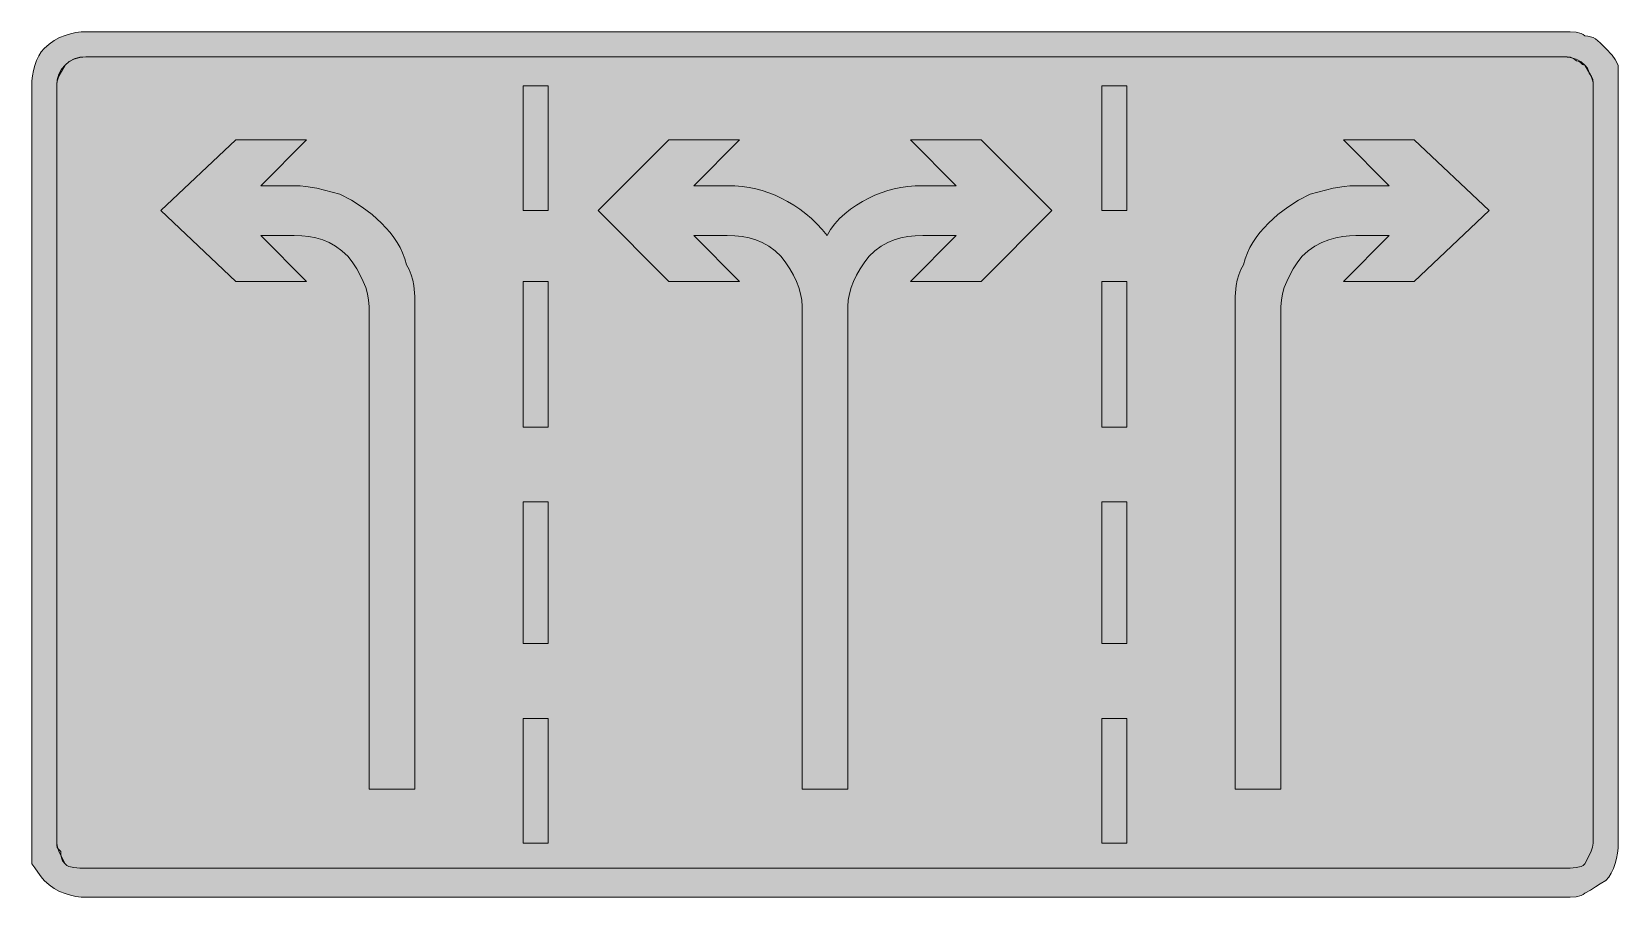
# Model space of a CAD drawing. Header units: metres. Extents: x 55 to 512, y 11 to 260.
import ezdxf

# ---------------------------------------------------------------- set-up
doc = ezdxf.new("R2010")
doc.units = ezdxf.units.M
doc.layers.add('FILL_BLACK_000000', color=7, linetype='Continuous', true_color=0x000000)
doc.layers.add('FILL_WHITE_FFFFFF', color=7, linetype='Continuous', true_color=0xffffff)

msp = doc.modelspace()

# ---------------------------------------------------------------- hatches: boundary and pattern name
at = {"layer": 'FILL_BLACK_000000', "true_color": 0x000000}
h = msp.add_hatch(color=7, dxfattribs=at)
h.dxf.hatch_style = 1
h.paths.add_polyline_path([(498.13, 260.38), (499.8, 260.25), (501.24, 259.89), (501.85, 259.6), (502.35, 259.2), (503.2, 259.14), (503.96, 258.97), (504.67, 258.69), (505.35, 258.3), (506.74, 257.17), (508.35, 255.6), (510.15, 253.65), (511.05, 252.39), (511.95, 250.8), (511.95, 244.8), (511.95, 26.4), (511.89, 25), (511.73, 23.53), (511.44, 22.03), (511.05, 20.55), (510.54, 19.12), (509.93, 17.79), (509.19, 16.61), (508.35, 15.6), (506.74, 14.7), (505.35, 13.8), (503.96, 12.9), (502.35, 12), (501.85, 11.6), (501.24, 11.31), (499.8, 10.95), (498.13, 10.82), (496.35, 10.8), (70.35, 10.8), (68.95, 10.86), (67.46, 11.04), (65.92, 11.37), (64.35, 11.85), (62.78, 12.5), (61.24, 13.33), (59.75, 14.36), (58.35, 15.6), (57.45, 16.69), (56.55, 18), (55.65, 19.31), (54.75, 20.4), (54.75, 26.4), (54.75, 244.8), (54.81, 246.2), (54.98, 247.67), (55.26, 249.17), (55.65, 250.65), (56.16, 252.08), (56.78, 253.41), (57.51, 254.59), (58.35, 255.6), (59.75, 256.84), (61.24, 257.87), (62.78, 258.7), (64.35, 259.35), (65.92, 259.83), (67.46, 260.16), (68.95, 260.34), (70.35, 260.4), (496.35, 260.4), (498.13, 260.38)])
h.paths.add_polyline_path([(66.9, 252.45), (65.46, 251.68), (64.35, 250.8), (62.7, 247.8), (62.16, 246.41), (62, 245.65), (61.95, 244.8), (61.95, 26.4), (61.97, 25.69), (62.1, 25.2), (62.46, 24.71), (63.15, 24), (63.17, 23.1), (63.3, 22.2), (63.66, 21.3), (64.35, 20.4), (64.85, 20), (65.46, 19.71), (66.9, 19.35), (68.57, 19.22), (70.35, 19.2), (496.35, 19.2), (498.13, 19.22), (499.8, 19.35), (501.24, 19.71), (501.85, 20), (502.35, 20.4), (504, 23.85), (504.54, 25.29), (504.75, 26.4), (504.75, 244.8), (504.7, 245.65), (504.54, 246.41), (504, 247.8), (502.35, 250.8), (501.24, 251.68), (499.8, 252.45), (498.13, 252.99), (496.35, 253.2), (70.35, 253.2), (68.57, 252.99), (66.9, 252.45)], flags=16)
h = msp.add_hatch(color=7, dxfattribs=at)
h.dxf.hatch_style = 1
h.paths.add_polyline_path([(196.35, 244.8), (203.55, 244.8), (203.55, 208.8), (196.35, 208.8), (196.35, 244.8)])
h = msp.add_hatch(color=7, dxfattribs=at)
h.dxf.hatch_style = 1
h.paths.add_polyline_path([(363.15, 244.8), (370.35, 244.8), (370.35, 208.8), (363.15, 208.8), (363.15, 244.8)])
h = msp.add_hatch(color=7, dxfattribs=at)
h.dxf.hatch_style = 1
h.paths.add_polyline_path([(133.95, 229.2), (120.75, 216), (130.35, 216), (132.1, 215.95), (133.76, 215.79), (136.95, 215.25), (143.55, 213.6), (146.94, 211.78), (150, 209.85), (152.83, 207.69), (155.55, 205.2), (158.03, 202.48), (159.09, 201.09), (160.05, 199.65), (160.89, 198.16), (161.63, 196.59), (162.24, 194.95), (162.75, 193.2), (163.54, 191.8), (164.14, 190.31), (164.56, 188.77), (164.85, 187.2), (165.11, 184.09), (165.15, 181.2), (165.15, 42), (151.95, 42), (151.95, 181.2), (151.84, 183), (151.52, 184.8), (151, 186.6), (150.3, 188.4), (149.43, 190.2), (148.41, 192), (147.24, 193.8), (145.95, 195.6), (144.15, 197.24), (142.33, 198.56), (140.49, 199.61), (138.6, 200.4), (136.66, 200.97), (134.64, 201.34), (132.55, 201.54), (130.35, 201.6), (120.75, 201.6), (133.95, 188.4), (113.55, 188.4), (91.95, 208.8), (113.55, 229.2), (133.95, 229.2)])
h = msp.add_hatch(color=7, dxfattribs=at)
h.dxf.hatch_style = 1
h.paths.add_polyline_path([(307.95, 229.2), (328.35, 229.2), (348.75, 208.8), (328.35, 188.4), (307.95, 188.4), (321.15, 201.6), (311.55, 201.6), (309.35, 201.54), (307.26, 201.34), (305.24, 200.97), (303.3, 200.4), (301.41, 199.61), (299.57, 198.56), (297.75, 197.24), (295.95, 195.6), (294.66, 193.8), (293.49, 192), (292.47, 190.2), (291.6, 188.4), (290.9, 186.6), (290.38, 184.8), (290.06, 183), (289.95, 181.2), (289.95, 42), (276.75, 42), (276.75, 181.2), (276.64, 183), (276.32, 184.8), (275.8, 186.6), (275.1, 188.4), (274.23, 190.2), (273.21, 192), (272.04, 193.8), (270.75, 195.6), (268.95, 197.24), (267.13, 198.56), (265.29, 199.61), (263.4, 200.4), (261.46, 200.97), (259.44, 201.34), (257.35, 201.54), (255.15, 201.6), (245.55, 201.6), (258.75, 188.4), (238.35, 188.4), (217.95, 208.8), (238.35, 229.2), (258.75, 229.2), (245.55, 216), (255.15, 216), (257.35, 215.94), (259.44, 215.77), (261.46, 215.49), (263.4, 215.1), (265.29, 214.59), (267.13, 213.97), (268.95, 213.24), (270.75, 212.4), (272.55, 211.44), (274.33, 210.37), (276.09, 209.19), (277.8, 207.9), (279.46, 206.49), (281.04, 204.97), (282.55, 203.34), (283.95, 201.6), (284.96, 203.34), (286.16, 204.97), (287.54, 206.49), (289.05, 207.9), (290.68, 209.19), (292.39, 210.37), (294.15, 211.44), (295.95, 212.4), (297.75, 213.24), (299.57, 213.97), (301.41, 214.59), (303.3, 215.1), (305.24, 215.49), (307.26, 215.77), (309.35, 215.94), (311.55, 216), (321.15, 216), (307.95, 229.2)])
h = msp.add_hatch(color=7, dxfattribs=at)
h.dxf.hatch_style = 1
h.paths.add_polyline_path([(474.75, 208.8), (453.15, 188.4), (432.75, 188.4), (445.95, 201.6), (436.35, 201.6), (434.5, 201.54), (432.56, 201.34), (430.57, 200.97), (428.55, 200.4), (426.53, 199.61), (424.54, 198.56), (422.6, 197.24), (420.75, 195.6), (419.46, 193.8), (418.29, 192), (417.27, 190.2), (416.4, 188.4), (415.7, 186.6), (415.18, 184.8), (414.86, 183), (414.75, 181.2), (414.75, 42), (401.55, 42), (401.55, 181.2), (401.59, 184.09), (401.85, 187.2), (402.14, 188.77), (402.56, 190.31), (403.16, 191.8), (403.95, 193.2), (404.46, 194.95), (405.08, 196.59), (405.81, 198.16), (406.65, 199.65), (407.61, 201.09), (408.68, 202.48), (411.15, 205.2), (413.87, 207.69), (416.7, 209.85), (419.76, 211.78), (423.15, 213.6), (429.75, 215.25), (432.94, 215.79), (434.6, 215.95), (436.35, 216), (445.95, 216), (432.75, 229.2), (453.15, 229.2), (474.75, 208.8)])
h = msp.add_hatch(color=7, dxfattribs=at)
h.dxf.hatch_style = 1
h.paths.add_polyline_path([(196.35, 188.4), (203.55, 188.4), (203.55, 146.4), (196.35, 146.4), (196.35, 188.4)])
h = msp.add_hatch(color=7, dxfattribs=at)
h.dxf.hatch_style = 1
h.paths.add_polyline_path([(363.15, 188.4), (370.35, 188.4), (370.35, 146.4), (363.15, 146.4), (363.15, 188.4)])
h = msp.add_hatch(color=7, dxfattribs=at)
h.dxf.hatch_style = 1
h.paths.add_polyline_path([(196.35, 124.8), (203.55, 124.8), (203.55, 84), (196.35, 84), (196.35, 124.8)])
h = msp.add_hatch(color=7, dxfattribs=at)
h.dxf.hatch_style = 1
h.paths.add_polyline_path([(363.15, 124.8), (370.35, 124.8), (370.35, 84), (363.15, 84), (363.15, 124.8)])
h = msp.add_hatch(color=7, dxfattribs=at)
h.dxf.hatch_style = 1
h.paths.add_polyline_path([(196.35, 62.4), (203.55, 62.4), (203.55, 26.4), (196.35, 26.4), (196.35, 62.4)])
h = msp.add_hatch(color=7, dxfattribs=at)
h.dxf.hatch_style = 1
h.paths.add_polyline_path([(363.15, 62.4), (370.35, 62.4), (370.35, 26.4), (363.15, 26.4), (363.15, 62.4)])
at = {"layer": 'FILL_WHITE_FFFFFF', "true_color": 0xffffff}
h = msp.add_hatch(color=7, dxfattribs=at)
h.dxf.hatch_style = 1
h.paths.add_polyline_path([(496.35, 253.2), (497.25, 253.18), (498.15, 253.05), (499.05, 252.69), (499.95, 252), (500.35, 251.95), (500.66, 251.81), (501.15, 251.4), (501.64, 250.99), (501.95, 250.85), (502.35, 250.8), (503.04, 249.92), (503.4, 249.15), (503.55, 248.4), (504.24, 247.5), (504.6, 246.6), (504.73, 245.7), (504.75, 244.8), (504.75, 26.4), (504.54, 25.29), (504, 23.85), (502.35, 20.4), (501.85, 20), (501.24, 19.71), (499.8, 19.35), (498.13, 19.22), (496.35, 19.2), (70.35, 19.2), (68.57, 19.22), (66.9, 19.35), (65.46, 19.71), (64.85, 20), (64.35, 20.4), (62.7, 23.85), (62.16, 25.29), (61.95, 26.4), (61.95, 244.8), (62.11, 246.54), (62.59, 248.14), (63.34, 249.57), (64.35, 250.8), (65.58, 251.81), (67.01, 252.56), (68.61, 253.04), (70.35, 253.2), (496.35, 253.2)])

# ---------------------------------------------------------------- linework, layer by layer
at = {"layer": 'FILL_BLACK_000000', "lineweight": 0, "true_color": 0x000000}
for points in [[(498.13, 260.38), (499.8, 260.25), (501.24, 259.89), (501.85, 259.6), (502.35, 259.2), (503.2, 259.14), (503.96, 258.97), (504.67, 258.69), (505.35, 258.3), (506.74, 257.17), (508.35, 255.6), (510.15, 253.65), (511.05, 252.39), (511.95, 250.8), (511.95, 244.8), (511.95, 26.4), (511.89, 25), (511.73, 23.53), (511.44, 22.03), (511.05, 20.55), (510.54, 19.12), (509.93, 17.79), (509.19, 16.61), (508.35, 15.6), (506.74, 14.7), (505.35, 13.8), (503.96, 12.9), (502.35, 12), (501.85, 11.6), (501.24, 11.31), (499.8, 10.95), (498.13, 10.82), (496.35, 10.8), (70.35, 10.8), (68.95, 10.86), (67.46, 11.04), (65.92, 11.37), (64.35, 11.85), (62.78, 12.5), (61.24, 13.33), (59.75, 14.36), (58.35, 15.6), (57.45, 16.69), (56.55, 18), (55.65, 19.31), (54.75, 20.4), (54.75, 26.4), (54.75, 244.8), (54.81, 246.2), (54.98, 247.67), (55.26, 249.17), (55.65, 250.65), (56.16, 252.08), (56.78, 253.41), (57.51, 254.59), (58.35, 255.6), (59.75, 256.84), (61.24, 257.87), (62.78, 258.7), (64.35, 259.35), (65.92, 259.83), (67.46, 260.16), (68.95, 260.34), (70.35, 260.4), (496.35, 260.4)], [(66.9, 252.45), (65.46, 251.68), (64.35, 250.8), (62.7, 247.8), (62.16, 246.41), (62, 245.65), (61.95, 244.8), (61.95, 26.4), (61.97, 25.69), (62.1, 25.2), (62.46, 24.71), (63.15, 24), (63.17, 23.1), (63.3, 22.2), (63.66, 21.3), (64.35, 20.4), (64.85, 20), (65.46, 19.71), (66.9, 19.35), (68.57, 19.22), (70.35, 19.2), (496.35, 19.2), (498.13, 19.22), (499.8, 19.35), (501.24, 19.71), (501.85, 20), (502.35, 20.4), (504, 23.85), (504.54, 25.29), (504.75, 26.4), (504.75, 244.8), (504.7, 245.65), (504.54, 246.41), (504, 247.8), (502.35, 250.8), (501.24, 251.68), (499.8, 252.45), (498.13, 252.99), (496.35, 253.2), (70.35, 253.2), (68.57, 252.99)], [(196.35, 244.8), (203.55, 244.8), (203.55, 208.8), (196.35, 208.8)], [(363.15, 244.8), (370.35, 244.8), (370.35, 208.8), (363.15, 208.8)], [(133.95, 229.2), (120.75, 216), (130.35, 216), (132.1, 215.95), (133.76, 215.79), (136.95, 215.25), (143.55, 213.6), (146.94, 211.78), (150, 209.85), (152.83, 207.69), (155.55, 205.2), (158.03, 202.48), (159.09, 201.09), (160.05, 199.65), (160.89, 198.16), (161.63, 196.59), (162.24, 194.95), (162.75, 193.2), (163.54, 191.8), (164.14, 190.31), (164.56, 188.77), (164.85, 187.2), (165.11, 184.09), (165.15, 181.2), (165.15, 42), (151.95, 42), (151.95, 181.2), (151.84, 183), (151.52, 184.8), (151, 186.6), (150.3, 188.4), (149.43, 190.2), (148.41, 192), (147.24, 193.8), (145.95, 195.6), (144.15, 197.24), (142.33, 198.56), (140.49, 199.61), (138.6, 200.4), (136.66, 200.97), (134.64, 201.34), (132.55, 201.54), (130.35, 201.6), (120.75, 201.6), (133.95, 188.4), (113.55, 188.4), (91.95, 208.8), (113.55, 229.2)], [(307.95, 229.2), (328.35, 229.2), (348.75, 208.8), (328.35, 188.4), (307.95, 188.4), (321.15, 201.6), (311.55, 201.6), (309.35, 201.54), (307.26, 201.34), (305.24, 200.97), (303.3, 200.4), (301.41, 199.61), (299.57, 198.56), (297.75, 197.24), (295.95, 195.6), (294.66, 193.8), (293.49, 192), (292.47, 190.2), (291.6, 188.4), (290.9, 186.6), (290.38, 184.8), (290.06, 183), (289.95, 181.2), (289.95, 42), (276.75, 42), (276.75, 181.2), (276.64, 183), (276.32, 184.8), (275.8, 186.6), (275.1, 188.4), (274.23, 190.2), (273.21, 192), (272.04, 193.8), (270.75, 195.6), (268.95, 197.24), (267.13, 198.56), (265.29, 199.61), (263.4, 200.4), (261.46, 200.97), (259.44, 201.34), (257.35, 201.54), (255.15, 201.6), (245.55, 201.6), (258.75, 188.4), (238.35, 188.4), (217.95, 208.8), (238.35, 229.2), (258.75, 229.2), (245.55, 216), (255.15, 216), (257.35, 215.94), (259.44, 215.77), (261.46, 215.49), (263.4, 215.1), (265.29, 214.59), (267.13, 213.97), (268.95, 213.24), (270.75, 212.4), (272.55, 211.44), (274.33, 210.37), (276.09, 209.19), (277.8, 207.9), (279.46, 206.49), (281.04, 204.97), (282.55, 203.34), (283.95, 201.6), (284.96, 203.34), (286.16, 204.97), (287.54, 206.49), (289.05, 207.9), (290.68, 209.19), (292.39, 210.37), (294.15, 211.44), (295.95, 212.4), (297.75, 213.24), (299.57, 213.97), (301.41, 214.59), (303.3, 215.1), (305.24, 215.49), (307.26, 215.77), (309.35, 215.94), (311.55, 216), (321.15, 216)], [(474.75, 208.8), (453.15, 188.4), (432.75, 188.4), (445.95, 201.6), (436.35, 201.6), (434.5, 201.54), (432.56, 201.34), (430.57, 200.97), (428.55, 200.4), (426.53, 199.61), (424.54, 198.56), (422.6, 197.24), (420.75, 195.6), (419.46, 193.8), (418.29, 192), (417.27, 190.2), (416.4, 188.4), (415.7, 186.6), (415.18, 184.8), (414.86, 183), (414.75, 181.2), (414.75, 42), (401.55, 42), (401.55, 181.2), (401.59, 184.09), (401.85, 187.2), (402.14, 188.77), (402.56, 190.31), (403.16, 191.8), (403.95, 193.2), (404.46, 194.95), (405.08, 196.59), (405.81, 198.16), (406.65, 199.65), (407.61, 201.09), (408.68, 202.48), (411.15, 205.2), (413.87, 207.69), (416.7, 209.85), (419.76, 211.78), (423.15, 213.6), (429.75, 215.25), (432.94, 215.79), (434.6, 215.95), (436.35, 216), (445.95, 216), (432.75, 229.2), (453.15, 229.2)], [(196.35, 188.4), (203.55, 188.4), (203.55, 146.4), (196.35, 146.4)], [(363.15, 188.4), (370.35, 188.4), (370.35, 146.4), (363.15, 146.4)], [(196.35, 124.8), (203.55, 124.8), (203.55, 84), (196.35, 84)], [(363.15, 124.8), (370.35, 124.8), (370.35, 84), (363.15, 84)], [(196.35, 62.4), (203.55, 62.4), (203.55, 26.4), (196.35, 26.4)], [(363.15, 62.4), (370.35, 62.4), (370.35, 26.4), (363.15, 26.4)]]:
    msp.add_lwpolyline(points, close=True, dxfattribs=at)
at = {"layer": 'FILL_WHITE_FFFFFF', "lineweight": 0, "true_color": 0xffffff}
msp.add_lwpolyline([(496.35, 253.2), (497.25, 253.18), (498.15, 253.05), (499.05, 252.69), (499.95, 252), (500.35, 251.95), (500.66, 251.81), (501.15, 251.4), (501.64, 250.99), (501.95, 250.85), (502.35, 250.8), (503.04, 249.92), (503.4, 249.15), (503.55, 248.4), (504.24, 247.5), (504.6, 246.6), (504.73, 245.7), (504.75, 244.8), (504.75, 26.4), (504.54, 25.29), (504, 23.85), (502.35, 20.4), (501.85, 20), (501.24, 19.71), (499.8, 19.35), (498.13, 19.22), (496.35, 19.2), (70.35, 19.2), (68.57, 19.22), (66.9, 19.35), (65.46, 19.71), (64.85, 20), (64.35, 20.4), (62.7, 23.85), (62.16, 25.29), (61.95, 26.4), (61.95, 244.8), (62.11, 246.54), (62.59, 248.14), (63.34, 249.57), (64.35, 250.8), (65.58, 251.81), (67.01, 252.56), (68.61, 253.04), (70.35, 253.2)], close=True, dxfattribs=at)

doc.saveas('drawing.dxf')
